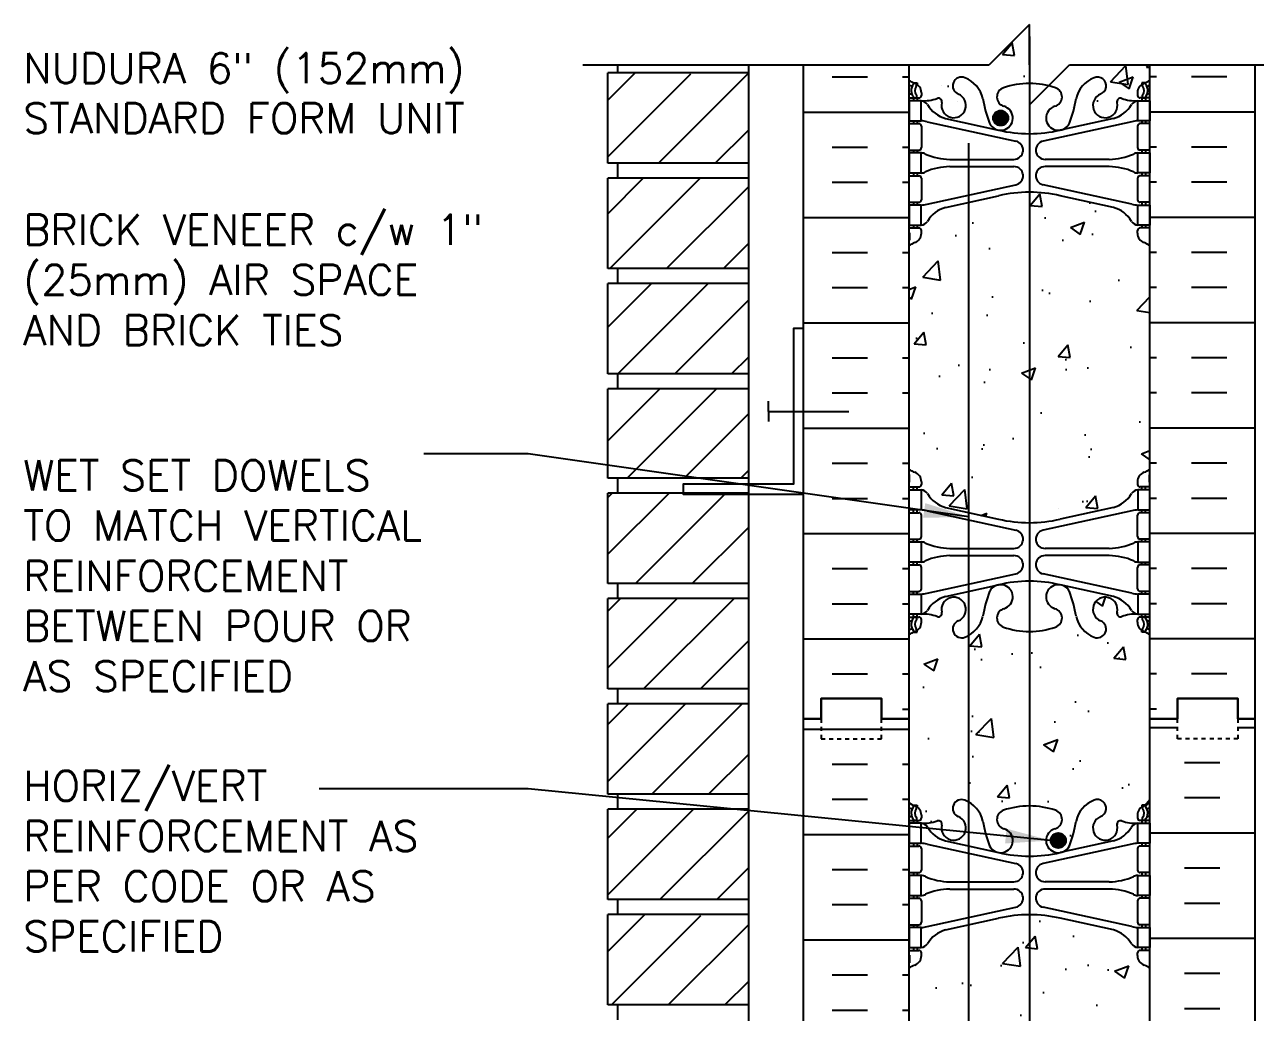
# Model space of a CAD drawing. Header units: inches. Extents: x 112.5 to 171.6, y -23.4 to 65.9.
# Drawn here: x 113.1 to 143.75, y 34.42 to 59.03 of the extents above; entities that cross this region are included whole.
import ezdxf

# ---------------------------------------------------------------- set-up
doc = ezdxf.new("R2010")
doc.units = ezdxf.units.IN
doc.header["$LTSCALE"] = 0.5
doc.header["$MEASUREMENT"] = 0
doc.linetypes.add('DASHED2', pattern=[0.375, 0.25, -0.125])
for name, color, linetype in [('HATCH', 12, 'Continuous'), ('line25', 2, 'Continuous'), ('LINE3', 3, 'Continuous'), ('LINE50', 5, 'Continuous'), ('LINE9', 9, 'Continuous'), ('TEXT', 4, 'Continuous'), ('Web_Edge', 9, 'Continuous')]:
    doc.layers.add(name, color=color, linetype=linetype)
doc.styles.add('DIM', font='romans.shx', dxfattribs={"width": 0.7})
doc.styles.add('ROMANS', font='romans.shx', dxfattribs={"height": 1.125})
doc.dimstyles.new('ext_12', dxfattribs={"dimscale": 12, "dimtxt": 0.09375, "dimasz": 0.09375, "dimexe": 0.09375, "dimexo": 0.0625, "dimgap": 0.0625, "dimtad": 1, "dimdec": 1, "dimzin": 3, "dimdsep": 46, "dimlunit": 4, "dimtxsty": 'DIM', "dimcen": 0.09, "dimdle": 0.09375, "dimclrt": 4, "dimadec": 0, "dimazin": 0, "dimtfac": 1, "dimtdec": 1, "dimtmove": 2, "dimatfit": 3, "dimfxl": 1, "dimfrac": 2, "dimtolj": 1, "dimtzin": 0, "dimarcsym": 0})

msp = doc.modelspace()

# ---------------------------------------------------------------- hatches: boundary and pattern name
at = {"layer": 'HATCH', "linetype": 'Continuous'}
h = msp.add_hatch(dxfattribs=at)
h.set_pattern_fill('AR-CONC', color=256, scale=0.5)
h.paths.add_polyline_path([(138.121, 58.734), (138.121, 59.028), (137.121, 58.028), (135.121, 58.028), (135.121, 57.645, 0.064398), (135.231, 57.579), (135.321, 57.579), (135.321, 57.538, -0.249069), (135.431, 57.331), (135.431, 57.263, -0.414214), (135.369, 57.201), (135.321, 57.201), (135.321, 57.131), (135.426, 57.131, 0.10046), (135.82, 57.188, -0.601435), (135.94, 57.083, 2.182095), (136.35, 57.296, -1), (136.513, 57.704, -0.24438), (136.962, 57.184, 0.053157), (137.127, 56.569, 0.223253), (137.328, 56.405), (137.347, 56.4, 0.955472), (137.486, 56.994, -0.735593), (137.473, 57.452, -0.082755), (138.121, 57.56)])
h.paths.add_polyline_path([(137.59, 56.7, -1), (137.215, 56.7, -1)], flags=16)
h.paths.add_polyline_path([(140.921, 57.538), (140.921, 57.579), (141.011, 57.579, 0.064398), (141.121, 57.645), (141.121, 58.028), (139.121, 58.028), (138.596, 57.503, -0.022674), (138.77, 57.452, -0.735593), (138.757, 56.994, 0.955472), (138.896, 56.4), (138.915, 56.405, 0.223253), (139.115, 56.569, 0.053157), (139.281, 57.184, -0.24438), (139.73, 57.704, -1), (139.893, 57.296, 2.182095), (140.303, 57.083, -0.601435), (140.423, 57.188, 0.10046), (140.816, 57.131), (140.921, 57.131), (140.921, 57.201), (140.874, 57.201, -0.414214), (140.811, 57.263), (140.811, 57.331, -0.249069)])
h.paths.add_polyline_path([(141.121, 53.516, 0.082415), (140.978, 53.595, -0.317837), (140.811, 53.831), (140.811, 53.898, -0.414214), (140.874, 53.961), (140.921, 53.961), (140.921, 54.031), (140.816, 54.031, -0.188973), (140.661, 54.125, 0.196323), (140.211, 54.472), (138.89, 54.762, 0.057795), (138.121, 54.851), (138.121, 46.618, 0.057795), (138.89, 46.707), (140.211, 46.997, 0.196323), (140.661, 47.343, -0.188973), (140.816, 47.438), (140.921, 47.438), (140.921, 47.508), (140.874, 47.508, -0.414214), (140.811, 47.571), (140.811, 47.638, -0.317837), (140.978, 47.874, 0.082415), (141.121, 47.953)])
h.paths.add_polyline_path([(138.121, 54.851, 0.057795), (137.353, 54.762), (136.614, 54.6), (136.614, 46.869), (137.353, 46.707, 0.057795), (138.121, 46.618)])
h.paths.add_polyline_path([(136.614, 54.6), (136.031, 54.472, 0.196323), (135.582, 54.125, -0.188973), (135.426, 54.031), (135.321, 54.031), (135.321, 53.961), (135.369, 53.961, -0.414214), (135.431, 53.898), (135.431, 53.831, -0.317837), (135.265, 53.595, 0.082415), (135.121, 53.516), (135.121, 47.953, 0.082415), (135.265, 47.874, -0.317837), (135.431, 47.638), (135.431, 47.571, -0.414214), (135.369, 47.508), (135.321, 47.508), (135.321, 47.438), (135.426, 47.438, -0.188973), (135.582, 47.343, 0.196323), (136.031, 46.997), (136.614, 46.869)])
h.paths.add_polyline_path([(136.614, 43.814, -0.037748), (136.513, 43.765, -1), (136.35, 44.173, 2.182095), (135.94, 44.386, -0.601435), (135.82, 44.281, 0.10046), (135.426, 44.338), (135.321, 44.338), (135.321, 44.268), (135.369, 44.268, -0.414214), (135.431, 44.206), (135.431, 44.138, -0.249069), (135.321, 43.931), (135.321, 43.889), (135.231, 43.889, 0.064398), (135.121, 43.823), (135.121, 41.734), (135.121, 39.984), (136.614, 39.984)])
h.paths.add_polyline_path([(138.121, 43.909, -0.082755), (137.473, 44.017, -0.735593), (137.486, 44.475, 0.955472), (137.347, 45.069), (137.328, 45.064, 0.223253), (137.127, 44.899, 0.053157), (136.962, 44.285, -0.204743), (136.614, 43.814), (136.614, 39.984), (137.038, 39.984), (138.121, 39.984)])
h.paths.add_polyline_path([(141.121, 41.734), (141.121, 43.823, 0.064398), (141.011, 43.889), (140.921, 43.889), (140.921, 43.931, -0.249069), (140.811, 44.138), (140.811, 44.206, -0.414214), (140.874, 44.268), (140.921, 44.268), (140.921, 44.338), (140.816, 44.338, 0.10046), (140.423, 44.281, -0.601435), (140.303, 44.386, 2.182095), (139.893, 44.173, -1), (139.73, 43.765, -0.24438), (139.281, 44.285, 0.053157), (139.115, 44.899, 0.223253), (138.915, 45.064), (138.896, 45.069, 0.955472), (138.757, 44.475, -0.735593), (138.77, 44.017, -0.082755), (138.121, 43.909), (138.121, 39.56, -0.082755), (138.77, 39.452, -0.735593), (138.757, 38.994, 0.955472), (138.896, 38.4), (138.915, 38.405, 0.223253), (139.115, 38.569, 0.053157), (139.281, 39.184, -0.24438), (139.73, 39.704, -1), (139.893, 39.296, 2.182095), (140.303, 39.083, -0.601435), (140.423, 39.188, 0.10046), (140.816, 39.131), (140.921, 39.131), (140.921, 39.201), (140.874, 39.201, -0.414214), (140.811, 39.263), (140.811, 39.331, -0.249069), (140.921, 39.538), (140.921, 39.579), (141.011, 39.579, 0.064398), (141.121, 39.645)])
h.paths.add_polyline_path([(139.027, 38.7, -1), (138.652, 38.7, -1)], flags=16)
h.paths.add_polyline_path([(138.121, 39.984), (137.038, 39.984), (136.614, 39.984), (136.614, 39.655, -0.204743), (136.962, 39.184, 0.053157), (137.127, 38.569, 1.553132), (137.486, 38.994, -0.735593), (137.473, 39.452, -0.082755), (138.121, 39.56)])
h.paths.add_polyline_path([(136.513, 39.704, -0.037748), (136.614, 39.655), (136.614, 39.984), (135.121, 39.984), (135.121, 39.645, 0.064398), (135.231, 39.579), (135.321, 39.579), (135.321, 39.538, -0.249069), (135.431, 39.331), (135.431, 39.263, -0.414214), (135.369, 39.201), (135.321, 39.201), (135.321, 39.131), (135.426, 39.131, 0.10046), (135.82, 39.188, -0.601435), (135.94, 39.083, 2.182095), (136.35, 39.296, -1)])
h.paths.add_polyline_path([(136.614, 36.6), (136.031, 36.472, 0.196323), (135.582, 36.125, -0.188973), (135.426, 36.031), (135.321, 36.031), (135.321, 35.961), (135.369, 35.961, -0.414214), (135.431, 35.898), (135.431, 35.831, -0.317837), (135.265, 35.595, 0.082415), (135.121, 35.516), (135.121, 33.6, -0.520567), (135.352, 33.6, -0.520567), (135.473, 33.6, -0.520567), (135.657, 33.6, -0.520567), (135.761, 33.6, -0.520567), (135.971, 33.6, -0.520567), (136.097, 33.6, -0.520567), (136.223, 33.6, -0.520567), (136.433, 33.6, -0.421442), (136.614, 33.63)])
h.paths.add_polyline_path([(138.121, 36.851, 0.057795), (137.353, 36.762), (136.614, 36.6), (136.614, 33.63, -0.081291), (136.643, 33.6, -0.520567), (136.764, 33.6, -0.520567), (136.989, 33.6, -0.520567), (137.084, 33.6, -0.520567), (137.272, 33.6, -0.520567), (137.551, 33.6, -0.520567), (137.76, 33.6, -0.520567), (137.96, 33.6, -0.314246), (138.121, 33.659)])
h.paths.add_polyline_path([(141.121, 35.516, 0.082415), (140.978, 35.595, -0.317837), (140.811, 35.831), (140.811, 35.898, -0.414214), (140.874, 35.961), (140.921, 35.961), (140.921, 36.031), (140.816, 36.031, -0.188973), (140.661, 36.125, 0.196323), (140.211, 36.472), (138.89, 36.762, 0.057795), (138.121, 36.851), (138.121, 33.659, -0.177315), (138.206, 33.6, -0.520567), (138.316, 33.6, -0.520567), (138.623, 33.6, -0.520567), (138.728, 33.6, -0.520567), (138.843, 33.6, -0.520567), (138.964, 33.6, -0.520567), (139.053, 33.6, -0.520567), (139.168, 33.6, -0.520567), (139.347, 33.6, -0.520567), (139.494, 33.6, -0.520567), (139.646, 33.6, -0.520567), (139.803, 33.6, -0.520567), (139.903, 33.6, -0.520567), (140.081, 33.6, -0.520567), (140.302, 33.6, -0.520567), (140.496, 33.6, -0.520567), (140.7, 33.6, -0.520567), (140.8, 33.642, -0.520567), (140.931, 33.642, -0.520567), (141.02, 33.642, -0.439264), (141.121, 33.642)])
h.paths.add_polyline_path([(141.121, 33.642, 0.439264), (141.02, 33.642, 0.520567), (140.931, 33.642, 0.520567), (140.8, 33.642, 0.520567), (140.7, 33.6, 0.520567), (140.496, 33.6, 0.520567), (140.302, 33.6, 0.520567), (140.081, 33.6, 0.520567), (139.903, 33.6, 0.520567), (139.803, 33.6, 0.520567), (139.646, 33.6, 0.520567), (139.494, 33.6, 0.520567), (139.347, 33.6, 0.520567), (139.168, 33.6, 0.520567), (139.053, 33.6, 0.520567), (138.964, 33.6, 0.520567), (138.843, 33.6, 0.520567), (138.728, 33.6, 0.520567), (138.623, 33.6, 0.520567), (138.316, 33.6, 0.520567), (138.206, 33.6, 0.177315), (138.121, 33.659, 0.314246), (137.96, 33.6, 0.520567), (137.76, 33.6, 0.520567), (137.551, 33.6, 0.520567), (137.272, 33.6, 0.520567), (137.084, 33.6, 0.520567), (136.989, 33.6, 0.520567), (136.764, 33.6, 0.520567), (136.643, 33.6, 0.081291), (136.614, 33.63), (136.614, 28.869), (137.353, 28.707, 0.057795), (138.121, 28.618, 0.057795), (138.89, 28.707), (140.211, 28.997, 0.196323), (140.661, 29.343, -0.188973), (140.816, 29.438), (140.921, 29.438), (140.921, 29.508), (140.874, 29.508, -0.414214), (140.811, 29.571), (140.811, 29.638, -0.317837), (140.978, 29.874, 0.082415), (141.121, 29.953), (141.121, 32.609)])
h.paths.add_polyline_path([(136.614, 33.63, 0.421442), (136.433, 33.6, 0.520567), (136.223, 33.6, 0.520567), (136.097, 33.6, 0.520567), (135.971, 33.6, 0.520567), (135.761, 33.6, 0.520567), (135.657, 33.6, 0.520567), (135.473, 33.6, 0.520567), (135.352, 33.6, 0.520567), (135.121, 33.6), (135.121, 29.953, 0.082415), (135.265, 29.874, -0.317837), (135.431, 29.638), (135.431, 29.571, -0.414214), (135.369, 29.508), (135.321, 29.508), (135.321, 29.438), (135.426, 29.438, -0.188973), (135.582, 29.343, 0.196323), (136.031, 28.997), (136.614, 28.869)])
h.paths.add_polyline_path([(136.513, 25.765, -1), (136.35, 26.173, 2.182095), (135.94, 26.386, -0.601435), (135.82, 26.281, 0.10046), (135.426, 26.338), (135.321, 26.338), (135.321, 26.268), (135.369, 26.268, -0.414214), (135.431, 26.206), (135.431, 26.138, -0.249069), (135.321, 25.931), (135.321, 25.889), (135.231, 25.889, 0.064398), (135.121, 25.823), (135.121, 23.734), (135.121, 22.087), (138.078, 21.559, -0.005438), (138.121, 21.56, -0.082755), (138.77, 21.452, -0.246308), (138.923, 21.29, -0.072185), (139.248, 21.006, 0.015033), (139.281, 21.184, -0.110434), (139.423, 21.476), (139.423, 22.109), (139.246, 22.109), (139.246, 23.609, -0.220411), (139.423, 23.991), (139.423, 25.993, -0.110434), (139.281, 26.285, 0.053157), (139.115, 26.899, 0.223253), (138.915, 27.064), (138.896, 27.069, 0.955472), (138.757, 26.475, -0.735593), (138.77, 26.017, -0.082755), (138.121, 25.909, -0.082755), (137.473, 26.017, -0.735593), (137.486, 26.475, 0.955472), (137.347, 27.069), (137.328, 27.064, 0.223253), (137.127, 26.899, 0.053157), (136.962, 26.285, -0.24438)])
h.paths.add_polyline_path([(141.121, 25.823, 0.064398), (141.011, 25.889), (140.921, 25.889), (140.921, 25.931, -0.249069), (140.811, 26.138), (140.811, 26.206, -0.414214), (140.874, 26.268), (140.921, 26.268), (140.921, 26.338), (140.816, 26.338, 0.10046), (140.423, 26.281, -0.601435), (140.303, 26.386, 0.191974), (140.27, 26.609), (139.743, 26.609, 0.45754), (139.893, 26.173, -1), (139.73, 25.765, -0.130426), (139.423, 25.993), (139.423, 23.991, -0.177589), (139.746, 24.109), (141.121, 24.109)])
h.paths.add_polyline_path([(141.121, 23.609), (139.846, 23.609, 0.414214), (139.746, 23.509), (139.746, 22.109), (139.423, 22.109), (139.423, 21.476, -0.130426), (139.73, 21.704, -1), (139.893, 21.296, 2.182095), (140.303, 21.083, -0.601435), (140.423, 21.188, 0.10046), (140.816, 21.131), (140.921, 21.131), (140.921, 21.201), (140.874, 21.201, -0.414214), (140.811, 21.263), (140.811, 21.331, -0.249069), (140.921, 21.538), (140.921, 21.579), (141.011, 21.579, 0.064398), (141.121, 21.645)])
h.paths.add_polyline_path([(139.248, 21.006, 0.072185), (138.923, 21.29, -0.414233), (138.757, 20.994, 0.955472), (138.896, 20.4), (138.915, 20.405, 0.223253), (139.115, 20.569, 0.038093)])
h.paths.add_polyline_path([(139.027, 20.7, -1), (138.652, 20.7, -1)], flags=16)
h.paths.add_polyline_path([(137.473, 21.452, -0.077283), (138.078, 21.559), (135.121, 22.087), (135.121, 21.645, 0.064398), (135.231, 21.579), (135.321, 21.579), (135.321, 21.538, -0.249069), (135.431, 21.331), (135.431, 21.263, -0.414214), (135.369, 21.201), (135.321, 21.201), (135.321, 21.131), (135.426, 21.131, 0.10046), (135.82, 21.188, -0.601435), (135.94, 21.083, 2.182095), (136.35, 21.296, -1), (136.513, 21.704, -0.24438), (136.962, 21.184, 0.053157), (137.127, 20.569, 0.223253), (137.328, 20.405), (137.347, 20.4, 0.955472), (137.486, 20.994, -0.735593)])
h.paths.add_polyline_path([(139.423, 18.645), (138.89, 18.762, 0.057795), (138.121, 18.851, 0.057795), (137.353, 18.762), (136.031, 18.472, 0.196323), (135.582, 18.125, -0.188973), (135.426, 18.031), (135.321, 18.031), (135.321, 17.961), (135.369, 17.961, -0.414214), (135.431, 17.898), (135.431, 17.831, -0.317837), (135.265, 17.595, 0.082415), (135.121, 17.516), (135.121, 11.953, 0.082415), (135.265, 11.874, -0.317837), (135.431, 11.638), (135.431, 11.571, -0.414214), (135.369, 11.508), (135.321, 11.508), (135.321, 11.438), (135.426, 11.438, -0.188973), (135.582, 11.343, 0.196323), (136.031, 10.997), (137.353, 10.707, 0.057795), (138.121, 10.618, 0.057795), (138.89, 10.707), (139.423, 10.824)])
h.paths.add_polyline_path([(141.121, 17.516, 0.082415), (140.978, 17.595, -0.317837), (140.811, 17.831), (140.811, 17.898, -0.414214), (140.874, 17.961), (140.921, 17.961), (140.921, 18.031), (140.816, 18.031, -0.188973), (140.661, 18.125, 0.196323), (140.211, 18.472), (139.423, 18.645), (139.423, 10.824), (140.211, 10.997, 0.196323), (140.661, 11.343, -0.188973), (140.816, 11.438), (140.921, 11.438), (140.921, 11.508), (140.874, 11.508, -0.414214), (140.811, 11.571), (140.811, 11.638, -0.317837), (140.978, 11.874, 0.082415), (141.121, 11.953)])
h.paths.add_polyline_path([(139.423, 7.993, -0.110434), (139.281, 8.285, 0.053157), (139.115, 8.899, 0.223253), (138.915, 9.064), (138.896, 9.069, 0.955472), (138.757, 8.475, -0.735593), (138.77, 8.017, -0.082755), (138.121, 7.909, -0.082755), (137.473, 8.017, -0.735593), (137.486, 8.475, 0.955472), (137.347, 9.069), (137.328, 9.064, 0.223253), (137.127, 8.899, 0.053157), (136.962, 8.285, -0.24438), (136.513, 7.765, -1), (136.35, 8.173, 2.182095), (135.94, 8.386, -0.601435), (135.82, 8.281, 0.10046), (135.426, 8.338), (135.321, 8.338), (135.321, 8.268), (135.369, 8.268, -0.414214), (135.431, 8.206), (135.431, 8.138, -0.249069), (135.321, 7.931), (135.321, 7.889), (135.231, 7.889, 0.064398), (135.121, 7.823), (135.121, 5.734), (137.121, 5.734), (138.121, 6.734), (138.121, 5.734), (138.121, 4.734), (139.121, 5.734), (139.423, 5.734)])
h.paths.add_polyline_path([(141.121, 7.823, 0.064398), (141.011, 7.889), (140.921, 7.889), (140.921, 7.931, -0.249069), (140.811, 8.138), (140.811, 8.206, -0.414214), (140.874, 8.268), (140.921, 8.268), (140.921, 8.338), (140.816, 8.338, 0.10046), (140.423, 8.281, -0.601435), (140.303, 8.386, 2.182095), (139.893, 8.173, -1), (139.73, 7.765, -0.130426), (139.423, 7.993), (139.423, 5.734), (141.121, 5.734)])
at = {"layer": 'HATCH'}
h = msp.add_hatch(dxfattribs=at)
h.set_pattern_fill('INSUL', color=256, scale=7, style=0)
h.set_pattern_definition([(0, (-2791.0402, -373.275), (0, 2.625), []), (0, (-2791.0402, -372.4), (0, 2.625), [0.875, -0.875]), (0, (-2791.0402, -371.525), (0, 2.625), [0.875, -0.875])])
h.paths.add_polyline_path([(132.496, 23.734), (132.934, 23.734), (132.934, 24.234), (134.434, 24.234), (134.434, 23.734), (135.121, 23.734), (135.121, 41.734), (134.434, 41.734), (134.434, 42.234), (132.934, 42.234), (132.934, 41.734), (132.496, 41.734)])
h = msp.add_hatch(dxfattribs=at)
h.set_pattern_fill('INSUL', color=256, scale=7, style=0)
h.set_pattern_definition([(0, (21.2317, -8.359), (0, 2.625), []), (0, (21.2317, -7.484), (0, 2.625), [0.875, -0.875]), (0, (21.2317, -6.609), (0, 2.625), [0.875, -0.875])])
h.paths.add_polyline_path([(143.746, 41.734), (143.309, 41.734), (143.309, 41.234), (141.809, 41.234), (141.809, 41.734), (141.121, 41.734), (141.121, 31.484), (143.746, 28.859), (143.746, 29.984)])
h.paths.add_polyline_path([(143.746, 20.734), (141.121, 18.109), (141.121, 5.734), (143.746, 5.734)])
at = {"layer": 'LINE3'}
for points in [[(137.59, 56.7, 1), (137.215, 56.7, 1)], [(139.027, 38.7, 1), (138.652, 38.7, 1)]]:
    msp.add_hatch(color=256, dxfattribs=at).paths.add_polyline_path(points)

# ---------------------------------------------------------------- linework, layer by layer
at = {"layer": 'HATCH'}
for p, q in [((127.621, 57.144), (128.303, 57.825)), ((127.621, 55.73), (129.692, 57.8)), ((128.881, 55.575), (131.106, 57.8)), ((133.21, 57.725), (134.085, 57.725)), ((134.96, 57.725), (135.121, 57.725)), ((140.727, 57.683), (140.727, 57.683)), ((141.283, 57.725), (141.121, 57.725)), ((143.033, 57.725), (142.158, 57.725)), ((135.931, 57.514), (135.931, 57.514)), ((136.318, 57.102), (136.318, 57.102)), ((132.496, 56.85), (135.121, 56.85)), ((139.203, 56.958), (139.203, 56.958)), ((143.746, 56.85), (141.121, 56.85)), ((130.295, 55.575), (131.121, 56.401)), ((133.21, 55.975), (134.085, 55.975)), ((134.96, 55.975), (135.121, 55.975)), ((141.283, 55.975), (141.121, 55.975)), ((143.033, 55.975), (142.158, 55.975)), ((127.621, 54.315), (128.506, 55.2)), ((127.67, 52.95), (129.92, 55.2)), ((129.084, 52.95), (131.121, 54.987)), ((133.21, 55.1), (134.085, 55.1)), ((134.96, 55.1), (135.121, 55.1)), ((141.283, 55.1), (141.121, 55.1)), ((143.033, 55.1), (142.158, 55.1)), ((132.496, 54.225), (135.121, 54.225)), ((143.746, 54.225), (141.121, 54.225)), ((130.499, 52.95), (131.121, 53.573)), ((133.21, 53.35), (134.085, 53.35)), ((134.96, 53.35), (135.121, 53.35)), ((141.283, 53.35), (141.121, 53.35)), ((143.033, 53.35), (142.158, 53.35)), ((127.621, 51.487), (128.709, 52.575)), ((127.874, 50.325), (130.124, 52.575)), ((133.21, 52.475), (134.085, 52.475)), ((134.96, 52.475), (135.121, 52.475)), ((141.283, 52.475), (141.121, 52.475)), ((143.033, 52.475), (142.158, 52.475)), ((129.288, 50.325), (131.121, 52.159)), ((132.496, 51.6), (135.121, 51.6)), ((143.746, 51.6), (141.121, 51.6)), ((130.702, 50.325), (131.121, 50.744)), ((133.21, 50.725), (134.085, 50.725)), ((134.96, 50.725), (135.121, 50.725)), ((141.283, 50.725), (141.121, 50.725)), ((143.033, 50.725), (142.158, 50.725)), ((127.621, 48.659), (128.913, 49.95)), ((128.107, 47.73), (130.327, 49.95)), ((133.21, 49.85), (134.085, 49.85)), ((134.96, 49.85), (135.121, 49.85)), ((141.283, 49.85), (141.121, 49.85)), ((143.033, 49.85), (142.158, 49.85)), ((129.521, 47.73), (131.121, 49.33)), ((132.496, 48.975), (135.121, 48.975)), ((143.746, 48.975), (141.121, 48.975)), ((130.935, 47.73), (131.121, 47.916)), ((133.21, 48.1), (134.085, 48.1)), ((134.96, 48.1), (135.121, 48.1)), ((141.283, 48.1), (141.121, 48.1)), ((143.033, 48.1), (142.158, 48.1)), ((127.621, 47.244), (127.732, 47.355)), ((127.621, 45.83), (129.146, 47.355)), ((128.31, 45.105), (130.535, 47.33)), ((133.21, 47.225), (134.085, 47.225)), ((134.96, 47.225), (135.121, 47.225)), ((141.283, 47.225), (141.121, 47.225)), ((143.033, 47.225), (142.158, 47.225)), ((138.838, 46.971), (138.838, 46.971)), ((129.725, 45.105), (131.121, 46.502)), ((132.496, 46.35), (135.121, 46.35)), ((143.746, 46.35), (141.121, 46.35)), ((133.21, 45.475), (134.085, 45.475)), ((134.96, 45.475), (135.121, 45.475)), ((141.283, 45.475), (141.121, 45.475)), ((143.033, 45.475), (142.158, 45.475)), ((127.621, 44.416), (127.935, 44.73)), ((127.621, 43.002), (129.35, 44.73)), ((128.514, 42.48), (130.764, 44.73)), ((133.21, 44.6), (134.085, 44.6)), ((134.96, 44.6), (135.121, 44.6)), ((141.283, 44.6), (141.121, 44.6)), ((143.033, 44.6), (142.158, 44.6)), ((129.928, 42.48), (131.121, 43.673)), ((132.496, 43.725), (135.121, 43.725)), ((143.746, 43.725), (141.121, 43.725)), ((133.21, 42.85), (134.085, 42.85)), ((134.96, 42.85), (135.121, 42.85)), ((141.283, 42.85), (141.121, 42.85)), ((143.033, 42.85), (142.158, 42.85)), ((127.621, 41.587), (128.139, 42.105)), ((127.621, 40.173), (129.553, 42.105)), ((128.717, 39.855), (130.967, 42.105)), ((134.96, 41.975), (135.121, 41.975)), ((141.283, 41.975), (141.121, 41.975)), ((130.131, 39.855), (131.121, 40.845)), ((127.621, 38.759), (128.342, 39.48)), ((127.621, 37.345), (129.756, 39.48)), ((128.921, 37.23), (131.121, 39.431)), ((130.335, 37.23), (131.121, 38.016)), ((127.621, 35.931), (128.546, 36.855)), ((127.71, 34.605), (129.935, 36.83)), ((129.124, 34.605), (131.121, 36.602)), ((130.538, 34.605), (131.121, 35.188))]:
    msp.add_line(p, q, dxfattribs=at)
at = {"layer": 'line25'}
for p, q in [((127.871, 57.825), (127.871, 58.028)), ((131.121, 58.028), (131.121, 23.759)), ((135.121, 58.028), (135.121, 41.734)), ((141.121, 41.734), (141.121, 58.028)), ((131.121, 57.825), (127.621, 57.825)), ((127.621, 55.575), (127.621, 57.825)), ((131.121, 55.575), (127.621, 55.575)), ((127.871, 55.2), (127.871, 55.575)), ((127.621, 52.95), (127.621, 55.2)), ((131.121, 55.2), (127.621, 55.2)), ((131.121, 52.95), (127.621, 52.95)), ((127.871, 52.575), (127.871, 52.95)), ((131.121, 52.575), (127.621, 52.575)), ((127.621, 50.325), (127.621, 52.575)), ((131.121, 50.325), (127.621, 50.325)), ((127.871, 49.95), (127.871, 50.325)), ((131.121, 49.95), (127.621, 49.95)), ((127.621, 47.73), (127.621, 49.95)), ((131.121, 47.73), (127.621, 47.73)), ((127.871, 47.355), (127.871, 47.73)), ((131.121, 47.355), (127.621, 47.355)), ((127.621, 45.105), (127.621, 47.355)), ((131.121, 45.105), (127.621, 45.105)), ((127.871, 44.73), (127.871, 45.105)), ((131.121, 44.73), (127.621, 44.73)), ((127.621, 42.48), (127.621, 44.73)), ((131.121, 42.48), (127.621, 42.48)), ((127.871, 42.105), (127.871, 42.48)), ((127.621, 39.855), (127.621, 42.105)), ((131.121, 42.105), (127.621, 42.105)), ((135.121, 41.734), (135.121, 23.734)), ((141.121, 32.609), (141.121, 41.734)), ((131.121, 39.855), (127.621, 39.855)), ((127.871, 39.48), (127.871, 39.855)), ((127.621, 37.23), (127.621, 39.48)), ((131.121, 39.48), (127.621, 39.48)), ((131.121, 37.23), (127.621, 37.23)), ((127.871, 36.855), (127.871, 37.23)), ((127.621, 34.605), (127.621, 36.855)), ((131.121, 36.855), (127.621, 36.855)), ((131.121, 34.605), (127.621, 34.605)), ((127.871, 34.23), (127.871, 34.605))]:
    msp.add_line(p, q, dxfattribs=at)
at = {"layer": 'LINE3'}
for p, q in [((138.121, 58.734), (138.121, 33.659)), ((136.614, 22.185), (136.614, 56.072))]:
    msp.add_line(p, q, dxfattribs=at)
for centre in [(137.403, 56.7), (138.84, 38.7)]:
    msp.add_circle(centre, 0.188, dxfattribs=at)
at = {"layer": 'LINE50'}
for p, q in [((132.496, 41.734), (132.496, 58.028)), ((143.746, 41.734), (143.746, 58.028)), ((132.496, 23.734), (132.496, 41.734)), ((143.746, 29.984), (143.746, 41.734))]:
    msp.add_line(p, q, dxfattribs=at)
for points in [[(135.121, 41.734), (134.434, 41.734), (134.434, 42.234), (132.934, 42.234), (132.934, 41.734), (132.496, 41.734)], [(132.496, 41.734), (132.934, 41.734), (132.934, 42.234), (134.434, 42.234), (134.434, 41.734), (135.121, 41.734)], [(141.121, 41.734), (141.809, 41.734), (141.809, 42.234), (143.309, 42.234), (143.309, 41.734), (143.746, 41.734)], [(143.746, 41.734), (143.309, 41.734), (143.309, 42.234), (141.809, 42.234), (141.809, 41.734), (141.121, 41.734)]]:
    msp.add_lwpolyline(points, dxfattribs=at)
at = {"layer": 'LINE9'}
for p, q in [((138.121, 59.028), (137.121, 58.028)), ((138.121, 58.028), (138.121, 59.028)), ((126.996, 58.028), (137.121, 58.028)), ((138.121, 58.028), (138.121, 57.028)), ((138.121, 57.028), (139.121, 58.028)), ((139.121, 58.028), (145.246, 58.028)), ((131.621, 49.392), (131.621, 49.642)), ((131.621, 49.392), (131.621, 49.142)), ((131.621, 49.392), (133.621, 49.392))]:
    msp.add_line(p, q, dxfattribs=at)
msp.add_lwpolyline([(132.496, 51.455), (132.246, 51.455), (132.246, 47.58), (129.496, 47.58), (129.496, 47.33), (132.496, 47.33)], close=True, dxfattribs=at)
at = {"layer": 'LINE9', "linetype": 'DASHED2', "ltscale": 0.15}
for points in [[(132.934, 41.734), (132.934, 41.734), (132.934, 41.234), (134.434, 41.234), (134.434, 41.734), (134.434, 41.734)], [(143.309, 41.734), (143.309, 41.734), (143.309, 41.234), (141.809, 41.234), (141.809, 41.734), (141.809, 41.734)]]:
    msp.add_lwpolyline(points, dxfattribs=at)
at = {"layer": 'TEXT'}
for points in [[(133.951, 57.773, 0, 0.36, 0), (132.871, 57.773, 0, 0, 0), (125.804, 57.773, 0, 0, 0)], [(127.641, 54.59, 0, 0.36, 0), (126.561, 54.59, 0, 0, 0), (124.435, 54.59, 0, 0, 0)], [(138.118, 39.984, 0, 0.36, 0), (137.038, 39.984, 0, 0, 0), (120.057, 39.984, 0, 0, 0)]]:
    msp.add_lwpolyline(points, format="xyseb", dxfattribs=at)
at = {"layer": 'Web_Edge'}
for p, q in [((135.231, 57.579), (135.321, 57.579)), ((135.321, 57.579), (135.321, 57.538)), ((135.431, 57.331), (135.431, 57.263)), ((140.811, 57.331), (140.811, 57.263)), ((141.011, 57.579), (140.921, 57.579)), ((140.921, 57.579), (140.921, 57.538)), ((135.121, 57.301), (135.163, 57.301)), ((135.121, 57.201), (135.369, 57.201)), ((135.231, 57.201), (135.231, 57.131)), ((135.321, 57.201), (135.321, 57.131)), ((141.121, 57.201), (140.874, 57.201)), ((140.921, 57.201), (140.921, 57.131)), ((141.011, 57.201), (141.011, 57.131)), ((141.121, 57.301), (141.08, 57.301)), ((135.121, 56.561), (135.369, 56.561)), ((135.231, 56.631), (135.231, 56.561)), ((135.321, 56.631), (135.321, 56.561)), ((135.431, 56.498), (135.431, 55.963)), ((135.57, 56.607), (137.782, 56.125)), ((136.031, 56.69), (137.353, 56.399)), ((140.672, 56.607), (138.461, 56.125)), ((140.211, 56.69), (138.89, 56.399)), ((140.811, 56.498), (140.811, 55.963)), ((141.121, 56.561), (140.874, 56.561)), ((140.921, 56.631), (140.921, 56.561)), ((141.011, 56.631), (141.011, 56.561)), ((135.121, 55.901), (135.369, 55.901)), ((135.231, 55.901), (135.231, 55.831)), ((135.321, 55.901), (135.321, 55.831)), ((141.121, 55.901), (140.874, 55.901)), ((140.921, 55.901), (140.921, 55.831)), ((141.011, 55.901), (141.011, 55.831)), ((136.136, 55.671), (137.732, 55.671)), ((136.136, 55.491), (137.732, 55.491)), ((140.107, 55.671), (138.511, 55.671)), ((140.107, 55.491), (138.511, 55.491)), ((135.121, 55.261), (135.369, 55.261)), ((135.231, 55.331), (135.231, 55.261)), ((135.321, 55.331), (135.321, 55.261)), ((135.431, 55.198), (135.431, 54.663)), ((140.811, 55.198), (140.811, 54.663)), ((141.121, 55.261), (140.874, 55.261)), ((140.921, 55.331), (140.921, 55.261)), ((141.011, 55.331), (141.011, 55.261)), ((135.57, 54.554), (137.782, 55.036)), ((140.672, 54.554), (138.461, 55.036)), ((135.121, 54.601), (135.369, 54.601)), ((135.231, 54.601), (135.231, 54.531)), ((135.321, 54.601), (135.321, 54.531)), ((136.031, 54.472), (137.353, 54.762)), ((140.211, 54.472), (138.89, 54.762)), ((141.121, 54.601), (140.874, 54.601)), ((140.921, 54.601), (140.921, 54.531)), ((141.011, 54.601), (141.011, 54.531)), ((135.121, 53.961), (135.369, 53.961)), ((135.231, 54.031), (135.231, 53.961)), ((135.321, 54.031), (135.321, 53.961)), ((141.121, 53.961), (140.874, 53.961)), ((140.921, 54.031), (140.921, 53.961)), ((141.011, 54.031), (141.011, 53.961)), ((135.131, 53.841), (135.131, 53.655)), ((135.431, 53.831), (135.431, 53.898)), ((140.811, 53.831), (140.811, 53.898)), ((141.111, 53.841), (141.111, 53.655)), ((135.131, 47.628), (135.131, 47.814)), ((141.111, 47.628), (141.111, 47.814)), ((135.121, 47.508), (135.369, 47.508)), ((135.231, 47.438), (135.231, 47.508)), ((135.321, 47.438), (135.321, 47.508)), ((135.431, 47.638), (135.431, 47.571)), ((140.811, 47.638), (140.811, 47.571)), ((141.121, 47.508), (140.874, 47.508)), ((140.921, 47.438), (140.921, 47.508)), ((141.011, 47.438), (141.011, 47.508)), ((135.231, 46.868), (135.231, 46.938)), ((135.321, 46.868), (135.321, 46.938)), ((135.57, 46.914), (137.782, 46.433)), ((136.031, 46.997), (137.353, 46.707)), ((140.672, 46.914), (138.461, 46.433)), ((140.211, 46.997), (138.89, 46.707)), ((140.921, 46.868), (140.921, 46.938)), ((141.011, 46.868), (141.011, 46.938)), ((135.121, 46.868), (135.369, 46.868)), ((135.431, 46.271), (135.431, 46.806)), ((140.811, 46.271), (140.811, 46.806)), ((141.121, 46.868), (140.874, 46.868)), ((135.121, 46.208), (135.369, 46.208)), ((135.231, 46.138), (135.231, 46.208)), ((135.321, 46.138), (135.321, 46.208)), ((136.136, 45.978), (137.732, 45.978)), ((140.107, 45.978), (138.511, 45.978)), ((141.121, 46.208), (140.874, 46.208)), ((140.921, 46.138), (140.921, 46.208)), ((141.011, 46.138), (141.011, 46.208)), ((136.136, 45.798), (137.732, 45.798)), ((140.107, 45.798), (138.511, 45.798)), ((135.121, 45.568), (135.369, 45.568)), ((135.231, 45.568), (135.231, 45.638)), ((135.321, 45.568), (135.321, 45.638)), ((135.431, 44.971), (135.431, 45.506)), ((140.811, 44.971), (140.811, 45.506)), ((141.121, 45.568), (140.874, 45.568)), ((140.921, 45.568), (140.921, 45.638)), ((141.011, 45.568), (141.011, 45.638)), ((135.57, 44.862), (137.782, 45.344)), ((136.031, 44.779), (137.353, 45.07)), ((140.672, 44.862), (138.461, 45.344)), ((140.211, 44.779), (138.89, 45.07)), ((135.121, 44.908), (135.369, 44.908)), ((135.231, 44.838), (135.231, 44.908)), ((135.321, 44.838), (135.321, 44.908)), ((141.121, 44.908), (140.874, 44.908)), ((140.921, 44.838), (140.921, 44.908)), ((141.011, 44.838), (141.011, 44.908)), ((135.121, 44.268), (135.369, 44.268)), ((135.121, 44.168), (135.163, 44.168)), ((135.231, 44.268), (135.231, 44.338)), ((135.321, 44.268), (135.321, 44.338)), ((135.431, 44.138), (135.431, 44.206)), ((140.811, 44.138), (140.811, 44.206)), ((141.121, 44.268), (140.874, 44.268)), ((140.921, 44.268), (140.921, 44.338)), ((141.011, 44.268), (141.011, 44.338)), ((141.121, 44.168), (141.08, 44.168)), ((135.231, 43.889), (135.321, 43.889)), ((135.321, 43.889), (135.321, 43.931)), ((140.921, 43.889), (140.921, 43.931)), ((141.011, 43.889), (140.921, 43.889)), ((135.231, 39.579), (135.321, 39.579)), ((135.321, 39.579), (135.321, 39.538)), ((141.011, 39.579), (140.921, 39.579)), ((140.921, 39.579), (140.921, 39.538)), ((135.121, 39.301), (135.163, 39.301)), ((135.431, 39.331), (135.431, 39.263)), ((140.811, 39.331), (140.811, 39.263)), ((141.121, 39.301), (141.08, 39.301)), ((135.121, 39.201), (135.369, 39.201)), ((135.231, 39.201), (135.231, 39.131)), ((135.321, 39.201), (135.321, 39.131)), ((141.121, 39.201), (140.874, 39.201)), ((140.921, 39.201), (140.921, 39.131)), ((141.011, 39.201), (141.011, 39.131)), ((135.231, 38.631), (135.231, 38.561)), ((135.321, 38.631), (135.321, 38.561)), ((136.031, 38.69), (137.353, 38.399)), ((140.211, 38.69), (138.89, 38.399)), ((140.921, 38.631), (140.921, 38.561)), ((141.011, 38.631), (141.011, 38.561)), ((135.121, 38.561), (135.369, 38.561)), ((135.431, 38.498), (135.431, 37.963)), ((135.57, 38.607), (137.782, 38.125)), ((140.672, 38.607), (138.461, 38.125)), ((140.811, 38.498), (140.811, 37.963)), ((141.121, 38.561), (140.874, 38.561)), ((135.121, 37.901), (135.369, 37.901)), ((135.231, 37.901), (135.231, 37.831)), ((135.321, 37.901), (135.321, 37.831)), ((141.121, 37.901), (140.874, 37.901)), ((140.921, 37.901), (140.921, 37.831)), ((141.011, 37.901), (141.011, 37.831)), ((136.136, 37.671), (137.732, 37.671)), ((136.136, 37.491), (137.732, 37.491)), ((140.107, 37.671), (138.511, 37.671)), ((140.107, 37.491), (138.511, 37.491)), ((135.121, 37.261), (135.369, 37.261)), ((135.231, 37.331), (135.231, 37.261)), ((135.321, 37.331), (135.321, 37.261)), ((135.431, 37.198), (135.431, 36.663)), ((140.811, 37.198), (140.811, 36.663)), ((141.121, 37.261), (140.874, 37.261)), ((140.921, 37.331), (140.921, 37.261)), ((141.011, 37.331), (141.011, 37.261)), ((135.57, 36.554), (137.782, 37.036)), ((140.672, 36.554), (138.461, 37.036)), ((135.121, 36.601), (135.369, 36.601)), ((135.231, 36.601), (135.231, 36.531)), ((135.321, 36.601), (135.321, 36.531)), ((136.031, 36.472), (137.353, 36.762)), ((140.211, 36.472), (138.89, 36.762)), ((141.121, 36.601), (140.874, 36.601)), ((140.921, 36.601), (140.921, 36.531)), ((141.011, 36.601), (141.011, 36.531)), ((135.121, 35.961), (135.369, 35.961)), ((135.231, 36.031), (135.231, 35.961)), ((135.321, 36.031), (135.321, 35.961)), ((135.431, 35.831), (135.431, 35.898)), ((140.811, 35.831), (140.811, 35.898)), ((141.121, 35.961), (140.874, 35.961)), ((140.921, 36.031), (140.921, 35.961)), ((141.011, 36.031), (141.011, 35.961)), ((135.131, 35.841), (135.131, 35.655)), ((141.111, 35.841), (141.111, 35.655))]:
    msp.add_line(p, q, dxfattribs=at)
for points in [[(135.126, 56.631), (135.426, 56.631), (135.426, 57.131), (135.126, 57.131)], [(141.116, 56.631), (140.816, 56.631), (140.816, 57.131), (141.116, 57.131)], [(135.126, 55.331), (135.426, 55.331), (135.426, 55.831), (135.126, 55.831)], [(141.116, 55.331), (140.816, 55.331), (140.816, 55.831), (141.116, 55.831)], [(135.126, 54.031), (135.426, 54.031), (135.426, 54.531), (135.126, 54.531)], [(141.116, 54.031), (140.816, 54.031), (140.816, 54.531), (141.116, 54.531)], [(135.126, 47.438), (135.426, 47.438), (135.426, 46.938), (135.126, 46.938)], [(141.116, 47.438), (140.816, 47.438), (140.816, 46.938), (141.116, 46.938)], [(135.126, 46.138), (135.426, 46.138), (135.426, 45.638), (135.126, 45.638)], [(141.116, 46.138), (140.816, 46.138), (140.816, 45.638), (141.116, 45.638)], [(135.126, 44.838), (135.426, 44.838), (135.426, 44.338), (135.126, 44.338)], [(141.116, 44.838), (140.816, 44.838), (140.816, 44.338), (141.116, 44.338)], [(135.126, 38.631), (135.426, 38.631), (135.426, 39.131), (135.126, 39.131)], [(141.116, 38.631), (140.816, 38.631), (140.816, 39.131), (141.116, 39.131)], [(135.126, 37.331), (135.426, 37.331), (135.426, 37.831), (135.126, 37.831)], [(141.116, 37.331), (140.816, 37.331), (140.816, 37.831), (141.116, 37.831)], [(135.126, 36.031), (135.426, 36.031), (135.426, 36.531), (135.126, 36.531)], [(141.116, 36.031), (140.816, 36.031), (140.816, 36.531), (141.116, 36.531)]]:
    msp.add_lwpolyline(points, close=True, dxfattribs=at)
for centre, radius, start, end in [((135.431, 58.038), 0.5, 231.6833, 250.5288), ((136.431, 57.5), 0.22, 68.1963, 248.1963), ((136.236, 57.013), 0.745, 13.2652, 68.1963), ((140.006, 57.013), 0.745, 111.8037, 166.7348), ((139.811, 57.5), 0.22, 291.8037, 111.8037), ((140.811, 58.038), 0.5, 289.4712, 308.3167), ((135.431, 58.038), 0.6, 238.8907, 245.0748), ((135.163, 57.321), 0.02, 270, 14.1541), ((135.425, 57.385), 0.25, 140.1145, 222.4609), ((135.17, 57.475), 0.02, 340.7916, 65.0748), ((135.267, 57.516), 0.045, 319.1879, 141.448), ((135.181, 57.331), 0.25, 0, 70.5288), ((135.425, 57.385), 0.16, 140.0001, 222.4609), ((137.551, 57.225), 0.24, 108.923, 254.2747), ((138.121, 55.56), 2, 90, 108.923), ((138.121, 55.56), 2, 71.077, 90), ((138.692, 57.225), 0.24, 285.7253, 71.077), ((141.061, 57.331), 0.25, 109.4712, 180), ((140.975, 57.516), 0.045, 38.552, 220.8121), ((140.818, 57.385), 0.16, 317.5391, 39.9999), ((140.818, 57.385), 0.25, 317.5391, 39.8855), ((141.073, 57.475), 0.02, 114.9252, 199.2084), ((141.08, 57.321), 0.02, 165.8459, 270), ((140.811, 58.038), 0.6, 294.9252, 301.1093), ((135.274, 57.247), 0.045, 222.4609, 42.4609), ((135.369, 57.263), 0.0625, 270, 0), ((135.482, 58.129), 1, 266.7879, 289.9067), ((135.383, 56.884), 0.25, 37.2777, 80.0823), ((136.231, 57.413), 0.75, 210.155, 254.5838), ((135.852, 57.104), 0.09, 346.6795, 108.8651), ((136.236, 57.013), 0.305, 166.6795, 68.1963), ((139.924, 57.654), 3, 189.0273, 201.1984), ((136.318, 57.654), 3, 338.8016, 350.9727), ((140.006, 57.013), 0.305, 111.8037, 13.3205), ((140.012, 57.413), 0.75, 285.4162, 329.845), ((140.391, 57.104), 0.09, 71.1349, 193.3205), ((140.76, 58.129), 1, 250.0933, 273.2121), ((140.859, 56.884), 0.25, 99.9177, 142.7223), ((140.874, 57.263), 0.0625, 180, 270), ((140.969, 57.247), 0.045, 137.5391, 317.5391), ((137.403, 56.7), 0.305, 205.3782, 74.2747), ((138.84, 56.7), 0.305, 105.7253, 334.6218), ((135.369, 56.498), 0.0625, 0, 90), ((135.336, 55.635), 1, 76.4291, 84.7991), ((138.121, 59.666), 3.356, 256.7692, 270), ((138.121, 59.666), 3.356, 270, 283.2308), ((140.907, 55.635), 1, 95.2009, 103.5709), ((140.874, 56.498), 0.0625, 90, 180), ((137.732, 55.901), 0.23, 270, 77.6055), ((138.511, 55.901), 0.23, 102.3945, 270), ((135.369, 55.963), 0.0625, 270, 0), ((135.422, 55.612), 0.219, 60.4937, 88.92), ((136.166, 57.27), 1.6, 246.5673, 268.9203), ((140.077, 57.27), 1.6, 271.0797, 293.4327), ((140.821, 55.612), 0.219, 91.08, 119.5063), ((140.874, 55.963), 0.0625, 180, 270), ((136.166, 53.891), 1.6, 91.0797, 113.4327), ((136.166, 53.891), 1.6, 91.0797, 113.4327), ((137.732, 55.261), 0.23, 282.3945, 90), ((138.511, 55.261), 0.23, 90, 257.6055), ((140.077, 53.891), 1.6, 66.5673, 88.9203), ((140.077, 53.891), 1.6, 66.5673, 88.9203), ((135.369, 55.198), 0.0625, 0, 90), ((135.422, 55.549), 0.219, 271.08, 299.5063), ((135.422, 55.549), 0.219, 271.08, 299.5063), ((140.821, 55.549), 0.219, 240.4937, 268.92), ((140.821, 55.549), 0.219, 240.4937, 268.92), ((140.874, 55.198), 0.0625, 90, 180), ((135.369, 54.663), 0.0625, 270, 0), ((138.121, 51.495), 3.356, 90, 103.2308), ((138.121, 51.495), 3.356, 76.7692, 90), ((140.874, 54.663), 0.0625, 180, 270), ((135.336, 55.526), 1, 275.2009, 283.5709), ((136.231, 53.749), 0.75, 105.4162, 149.845), ((140.012, 53.749), 0.75, 30.155, 74.5838), ((140.907, 55.526), 1, 256.4291, 264.7991), ((135.369, 53.898), 0.0625, 360, 90), ((135.383, 54.277), 0.25, 279.9177, 322.7223), ((140.859, 54.277), 0.25, 217.2777, 260.0823), ((140.874, 53.898), 0.0625, 90, 180), ((135.111, 53.841), 0.02, 0, 60.012), ((135.431, 53.124), 0.6, 121.073, 121.1093), ((135.111, 53.655), 0.02, 301.073, 0), ((135.181, 53.831), 0.25, 289.4712, 360), ((141.061, 53.831), 0.25, 180, 250.5288), ((141.131, 53.841), 0.02, 119.988, 180), ((141.131, 53.655), 0.02, 180, 238.927), ((140.811, 53.124), 0.6, 58.8907, 58.927), ((135.431, 53.124), 0.5, 109.4712, 128.3167), ((140.811, 53.124), 0.5, 51.6833, 70.5288), ((135.431, 48.345), 0.5, 231.6833, 250.5288), ((135.431, 48.345), 0.6, 238.8907, 238.927), ((135.111, 47.814), 0.02, 360, 58.927), ((135.181, 47.638), 0.25, 0, 70.5288), ((141.061, 47.638), 0.25, 109.4712, 180), ((140.811, 48.345), 0.5, 289.4712, 308.3167), ((141.131, 47.814), 0.02, 121.073, 180), ((140.811, 48.345), 0.6, 301.073, 301.1093), ((135.111, 47.628), 0.02, 299.988, 360), ((135.369, 47.571), 0.0625, 270, 0), ((140.874, 47.571), 0.0625, 180, 270), ((141.131, 47.628), 0.02, 180, 240.012), ((135.383, 47.192), 0.25, 37.2777, 80.0823), ((136.231, 47.72), 0.75, 210.155, 254.5838), ((140.012, 47.72), 0.75, 285.4162, 329.845), ((140.859, 47.192), 0.25, 99.9177, 142.7223), ((135.336, 45.942), 1, 76.4291, 84.7991), ((140.907, 45.942), 1, 95.2009, 103.5709), ((135.369, 46.806), 0.0625, 0, 90), ((138.121, 49.974), 3.356, 256.7692, 270), ((138.121, 49.974), 3.356, 270, 283.2308), ((140.874, 46.806), 0.0625, 90, 180), ((137.732, 46.208), 0.23, 270, 77.6055), ((138.511, 46.208), 0.23, 102.3945, 270), ((135.369, 46.271), 0.0625, 270, 0), ((135.422, 45.92), 0.219, 60.4937, 88.92), ((135.422, 45.92), 0.219, 60.4937, 88.92), ((136.166, 47.578), 1.6, 246.5673, 268.9203), ((136.166, 47.578), 1.6, 246.5673, 268.9203), ((140.077, 47.578), 1.6, 271.0797, 293.4327), ((140.077, 47.578), 1.6, 271.0797, 293.4327), ((140.821, 45.92), 0.219, 91.08, 119.5063), ((140.821, 45.92), 0.219, 91.08, 119.5063), ((140.874, 46.271), 0.0625, 180, 270), ((135.422, 45.857), 0.219, 271.08, 299.5063), ((136.166, 44.199), 1.6, 91.0797, 113.4327), ((137.732, 45.568), 0.23, 282.3945, 90), ((138.511, 45.568), 0.23, 90, 257.6055), ((140.077, 44.199), 1.6, 66.5673, 88.9203), ((140.821, 45.857), 0.219, 240.4937, 268.92), ((135.369, 45.506), 0.0625, 0, 90), ((140.874, 45.506), 0.0625, 90, 180), ((137.403, 44.769), 0.305, 285.7253, 154.6218), ((138.121, 41.803), 3.356, 90, 103.2308), ((138.121, 41.803), 3.356, 76.7692, 90), ((138.84, 44.769), 0.305, 25.3782, 254.2747), ((135.369, 44.971), 0.0625, 270, 0), ((135.336, 45.834), 1, 275.2009, 283.5709), ((136.231, 44.056), 0.75, 105.4162, 149.845), ((136.236, 44.456), 0.305, 291.8037, 193.3205), ((139.924, 43.815), 3, 158.8016, 170.9727), ((136.318, 43.815), 3, 9.0273, 21.1984), ((140.006, 44.456), 0.305, 346.6795, 248.1963), ((140.012, 44.056), 0.75, 30.155, 74.5838), ((140.907, 45.834), 1, 256.4291, 264.7991), ((140.874, 44.971), 0.0625, 180, 270), ((137.551, 44.244), 0.24, 105.7253, 251.077), ((138.692, 44.244), 0.24, 288.923, 74.2747), ((135.163, 44.148), 0.02, 345.8459, 90), ((135.425, 44.084), 0.25, 137.5391, 219.8855), ((135.274, 44.222), 0.045, 317.5391, 137.5391), ((135.425, 44.084), 0.16, 137.5391, 219.9999), ((135.181, 44.138), 0.25, 289.4712, 360), ((135.369, 44.206), 0.0625, 360, 90), ((135.383, 44.585), 0.25, 279.9177, 322.7223), ((135.482, 43.34), 1, 70.0933, 93.2121), ((135.852, 44.365), 0.09, 251.1349, 13.3205), ((136.431, 43.969), 0.22, 111.8037, 291.8037), ((136.236, 44.456), 0.745, 291.8037, 346.7348), ((140.006, 44.456), 0.745, 193.2652, 248.1963), ((139.811, 43.969), 0.22, 248.1963, 68.1963), ((140.391, 44.365), 0.09, 166.6795, 288.8651), ((140.76, 43.34), 1, 86.7879, 109.9067), ((140.859, 44.585), 0.25, 217.2777, 260.0823), ((140.874, 44.206), 0.0625, 90, 180), ((141.061, 44.138), 0.25, 180, 250.5288), ((140.969, 44.222), 0.045, 42.4609, 222.4609), ((140.818, 44.084), 0.16, 320.0001, 42.4609), ((140.818, 44.084), 0.25, 320.1145, 42.4609), ((141.08, 44.148), 0.02, 90, 194.1541), ((135.431, 43.431), 0.6, 114.9252, 121.1093), ((135.431, 43.431), 0.5, 109.4712, 128.3167), ((135.17, 43.993), 0.02, 294.9252, 19.2084), ((135.267, 43.953), 0.045, 218.552, 40.8121), ((138.121, 45.909), 2, 251.077, 270), ((138.121, 45.909), 2, 270, 288.923), ((140.975, 43.953), 0.045, 139.1879, 321.448), ((140.811, 43.431), 0.5, 51.6833, 70.5288), ((141.073, 43.993), 0.02, 160.7916, 245.0748), ((140.811, 43.431), 0.6, 58.8907, 65.0748), ((135.431, 40.038), 0.5, 231.6833, 250.5288), ((135.425, 39.385), 0.25, 140.1145, 222.4609), ((135.267, 39.516), 0.045, 319.1879, 141.448), ((135.181, 39.331), 0.25, 0, 70.5288), ((136.431, 39.5), 0.22, 68.1963, 248.1963), ((136.236, 39.013), 0.745, 13.2652, 68.1963), ((138.121, 37.56), 2, 90, 108.923), ((138.121, 37.56), 2, 71.077, 90), ((140.006, 39.013), 0.745, 111.8037, 166.7348), ((139.811, 39.5), 0.22, 291.8037, 111.8037), ((141.061, 39.331), 0.25, 109.4712, 180), ((140.975, 39.516), 0.045, 38.552, 220.8121), ((140.811, 40.038), 0.5, 289.4712, 308.3167), ((140.818, 39.385), 0.25, 317.5391, 39.8855), ((135.431, 40.038), 0.6, 238.8907, 245.0748), ((135.163, 39.321), 0.02, 270, 14.1541), ((135.17, 39.475), 0.02, 340.7916, 65.0748), ((135.274, 39.247), 0.045, 222.4609, 42.4609), ((135.425, 39.385), 0.16, 140.0001, 222.4609), ((135.369, 39.263), 0.0625, 270, 0), ((136.236, 39.013), 0.305, 166.6795, 68.1963), ((137.551, 39.225), 0.24, 108.923, 254.2747), ((138.692, 39.225), 0.24, 285.7253, 71.077), ((140.006, 39.013), 0.305, 111.8037, 13.3205), ((140.874, 39.263), 0.0625, 180, 270), ((140.969, 39.247), 0.045, 137.5391, 317.5391), ((140.818, 39.385), 0.16, 317.5391, 39.9999), ((141.073, 39.475), 0.02, 114.9252, 199.2084), ((141.08, 39.321), 0.02, 165.8459, 270), ((140.811, 40.038), 0.6, 294.9252, 301.1093), ((135.482, 40.129), 1, 266.7879, 289.9067), ((135.383, 38.884), 0.25, 37.2777, 80.0823), ((136.231, 39.413), 0.75, 210.155, 254.5838), ((135.852, 39.104), 0.09, 346.6795, 108.8651), ((139.924, 39.654), 3, 189.0273, 201.1984), ((137.403, 38.7), 0.305, 205.3782, 74.2747), ((138.84, 38.7), 0.305, 105.7253, 334.6218), ((136.318, 39.654), 3, 338.8016, 350.9727), ((140.012, 39.413), 0.75, 285.4162, 329.845), ((140.391, 39.104), 0.09, 71.1349, 193.3205), ((140.76, 40.129), 1, 250.0933, 273.2121), ((140.859, 38.884), 0.25, 99.9177, 142.7223), ((135.336, 37.635), 1, 76.4291, 84.7991), ((140.907, 37.635), 1, 95.2009, 103.5709), ((135.369, 38.498), 0.0625, 0, 90), ((138.121, 41.666), 3.356, 256.7692, 270), ((138.121, 41.666), 3.356, 270, 283.2308), ((140.874, 38.498), 0.0625, 90, 180), ((137.732, 37.901), 0.23, 270, 77.6055), ((138.511, 37.901), 0.23, 102.3945, 270), ((135.369, 37.963), 0.0625, 270, 0), ((135.422, 37.612), 0.219, 60.4937, 88.92), ((136.166, 39.27), 1.6, 246.5673, 268.9203), ((140.077, 39.27), 1.6, 271.0797, 293.4327), ((140.821, 37.612), 0.219, 91.08, 119.5063), ((140.874, 37.963), 0.0625, 180, 270), ((136.166, 35.891), 1.6, 91.0797, 113.4327), ((136.166, 35.891), 1.6, 91.0797, 113.4327), ((137.732, 37.261), 0.23, 282.3945, 90), ((138.511, 37.261), 0.23, 90, 257.6055), ((140.077, 35.891), 1.6, 66.5673, 88.9203), ((140.077, 35.891), 1.6, 66.5673, 88.9203), ((135.369, 37.198), 0.0625, 0, 90), ((135.422, 37.549), 0.219, 271.08, 299.5063), ((135.422, 37.549), 0.219, 271.08, 299.5063), ((140.821, 37.549), 0.219, 240.4937, 268.92), ((140.821, 37.549), 0.219, 240.4937, 268.92), ((140.874, 37.198), 0.0625, 90, 180), ((138.121, 33.495), 3.356, 90, 103.2308), ((138.121, 33.495), 3.356, 76.7692, 90), ((135.369, 36.663), 0.0625, 270, 0), ((135.336, 37.526), 1, 275.2009, 283.5709), ((140.907, 37.526), 1, 256.4291, 264.7991), ((140.874, 36.663), 0.0625, 180, 270), ((136.231, 35.749), 0.75, 105.4162, 149.845), ((140.012, 35.749), 0.75, 30.155, 74.5838), ((135.369, 35.898), 0.0625, 360, 90), ((135.383, 36.277), 0.25, 279.9177, 322.7223), ((140.859, 36.277), 0.25, 217.2777, 260.0823), ((140.874, 35.898), 0.0625, 90, 180), ((135.111, 35.841), 0.02, 0, 60.012), ((135.431, 35.124), 0.6, 121.073, 121.1093), ((135.431, 35.124), 0.5, 109.4712, 128.3167), ((135.111, 35.655), 0.02, 301.073, 0), ((135.181, 35.831), 0.25, 289.4712, 360), ((141.061, 35.831), 0.25, 180, 250.5288), ((140.811, 35.124), 0.5, 51.6833, 70.5288), ((141.131, 35.841), 0.02, 119.988, 180), ((141.131, 35.655), 0.02, 180, 238.927), ((140.811, 35.124), 0.6, 58.8907, 58.927)]:
    msp.add_arc(centre, radius, start, end, dxfattribs=at)

# ---------------------------------------------------------------- texts
at = {"layer": 'TEXT', "char_height": 0.75, "attachment_point": 4, "style": 'ROMANS'}
for s, insert, width in [('NUDURA 6" (152mm) STANDARD FORM UNIT', (113.067, 57.32), 12.87387), ('BRICK VENEER c/w 1" (25mm) AIR SPACE AND BRICK TIES', (113.067, 52.668), 12.87387), ('WET SET DOWELS TO MATCH VERTICAL REINFORCEMENT BETWEEN POUR OR AS SPECIFIED', (113.067, 45.297), 11.01551), ('HORIZ/VERT REINFORCEMENT AS PER CODE OR AS SPECIFIED', (113.067, 38.188), 11.01551)]:
    msp.add_mtext(s, dxfattribs=dict(at, insert=insert, width=width))

# ---------------------------------------------------------------- leaders
at = {"layer": 'TEXT'}
for points in [[(136.614, 46.763), (125.641, 48.332), (123.039, 48.332)], [(138.652, 38.7), (125.641, 39.984), (120.437, 39.984)]]:
    msp.add_leader(points, dimstyle='ext_12', dxfattribs=at)

doc.saveas('drawing.dxf')
